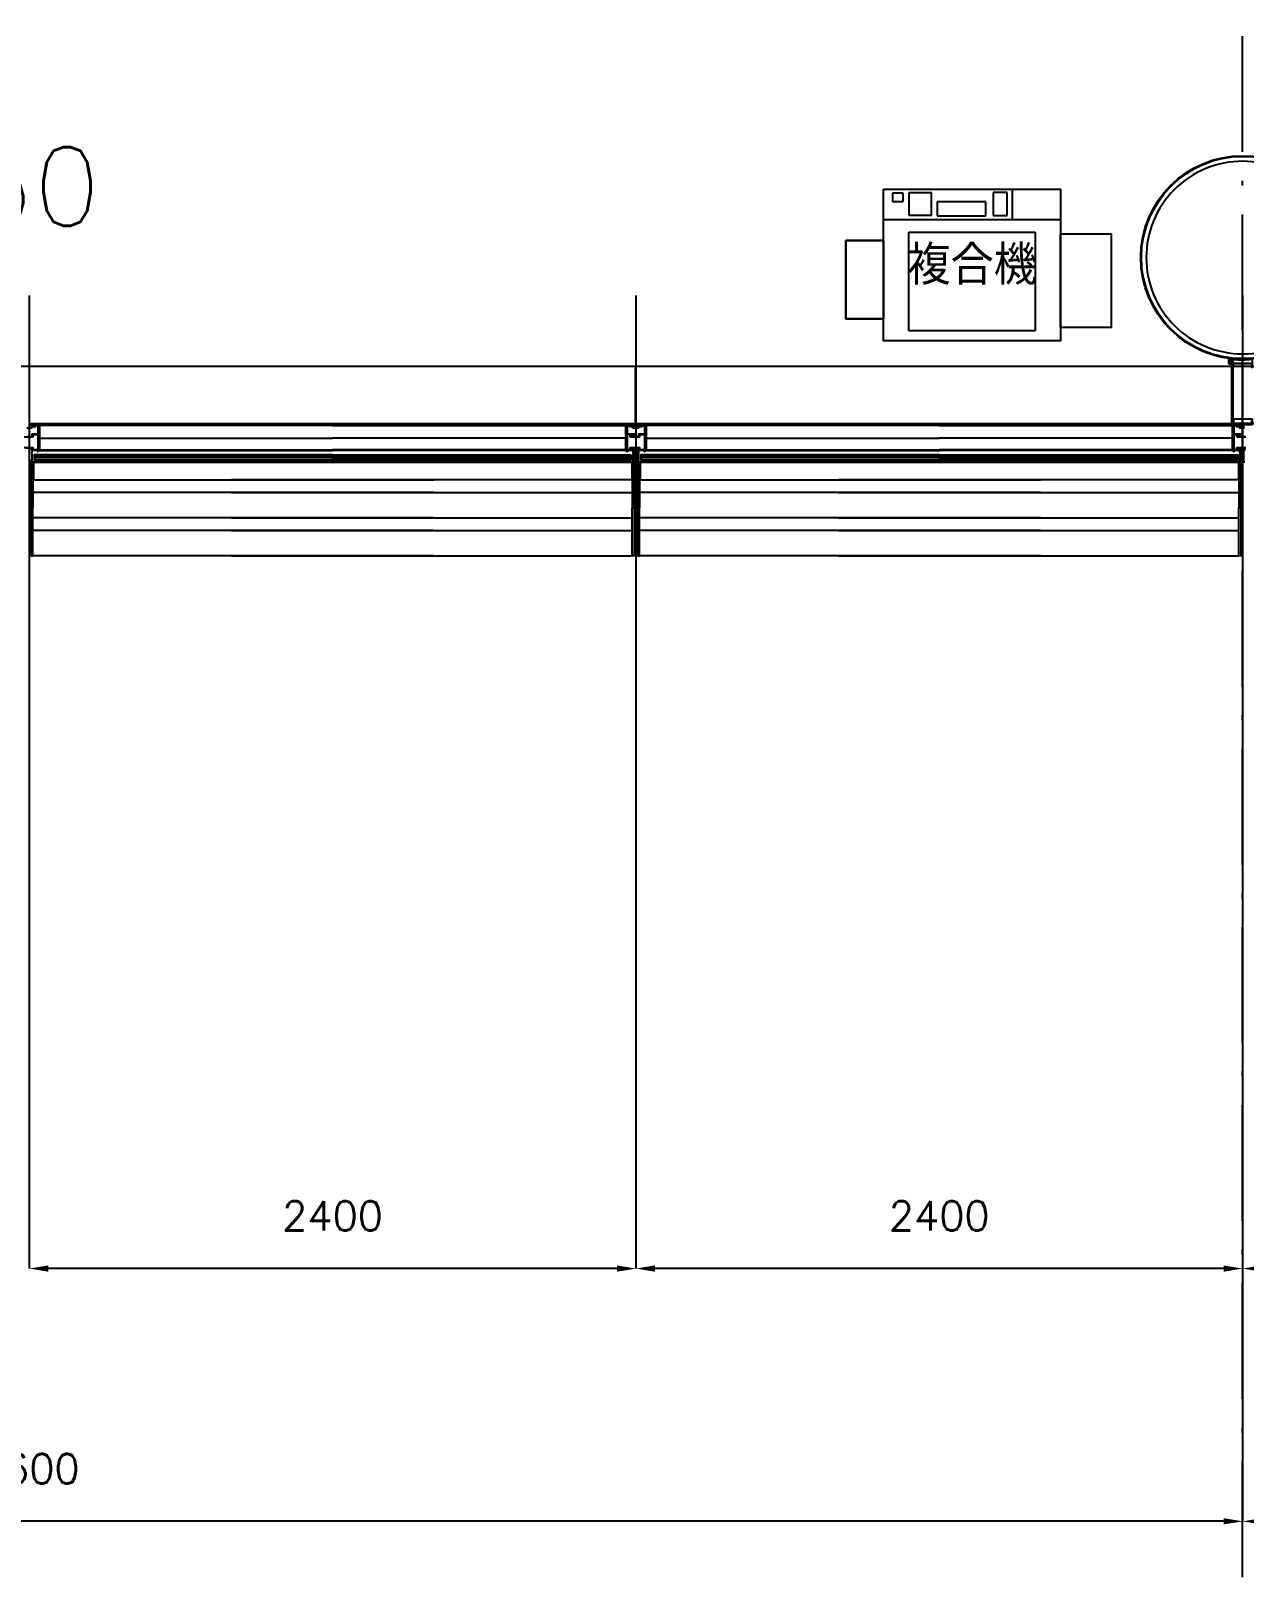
# Model space of a CAD drawing. Extents: x -120222 to -41942, y -19134 to 30932.
# Drawn here: x -83281 to -78481, y -12566 to -6468 of the extents above; entities that cross this region are included whole.
import ezdxf
from ezdxf.enums import TextEntityAlignment as Align

# ---------------------------------------------------------------- set-up
doc = ezdxf.new("R2010")
doc.units = 0
doc.header["$LTSCALE"] = 150
doc.header["$MEASUREMENT"] = 0
doc.header["$PDMODE"] = 1
doc.header["$PDSIZE"] = -2
doc.linetypes.add('ISO-10______', pattern=[4.699, 3.048, -0.762, 0.127, -0.762])
doc.layers.get('0').update_dxf_attribs({"linetype": 'CONTINUOUS'})
doc.layers.get('DEFPOINTS').update_dxf_attribs({"linetype": 'CONTINUOUS'})
for name, color, linetype in [('____-567', 7, 'CONTINUOUS'), ('_____', 7, 'CONTINUOUS'), ('_____-1', 7, 'CONTINUOUS'), ('____B', 7, 'CONTINUOUS')]:
    doc.layers.add(name, color=color, linetype=linetype)
doc.styles.get("Standard").update_dxf_attribs({"font": 'txt', "bigfont": 'BIGFONT.SHX'})
doc.dimstyles.new('KOYATSU-1', dxfattribs={"dimtxt": 116.375326, "dimasz": 75.111694, "dimexe": 0, "dimexo": 150, "dimgap": 150, "dimtad": 1, "dimdec": 1, "dimdsep": 46, "dimtxsty": 'Standard', "dimcen": 0, "dimadec": 0, "dimazin": 0, "dimtfac": 1, "dimtdec": 1, "dimtix": 1, "dimtmove": 2, "dimatfit": 3, "dimfxl": 1, "dimtolj": 1, "dimarcsym": 0})

# ---------------------------------------------------------------- blocks, each defined once
blk = doc.blocks.new('____-24')
at = {"color": 1, "linetype": 'Continuous'}
for p, q in [((-87327.6, -12574), (-87324.1, -12574)), ((-87321.1, -12574), (-87317.6, -12574)), ((-84927.6, -12574), (-84924.1, -12574)), ((-84921.1, -12574), (-84917.6, -12574)), ((-89681.9, -12629), (-88522.6, -12629)), ((-89681.9, -12675), (-88522.6, -12675)), ((-87363.3, -12629), (-88522.6, -12629)), ((-87363.3, -12675), (-88522.6, -12675)), ((-87281.9, -12629), (-86122.6, -12629)), ((-87281.9, -12675), (-86122.6, -12675)), ((-84963.3, -12629), (-86122.6, -12629)), ((-84963.3, -12675), (-86122.6, -12675)), ((-89713.1, -12724), (-88522.6, -12724)), ((-89710.1, -12722), (-88522.6, -12722)), ((-89708.1, -12744), (-89708.1, -12729)), ((-87335.1, -12722), (-88522.6, -12722)), ((-87332.1, -12724), (-88522.6, -12724)), ((-87337.1, -12744), (-87337.1, -12729)), ((-87313.1, -12724), (-86122.6, -12724)), ((-87310.1, -12722), (-86122.6, -12722)), ((-87308.1, -12744), (-87308.1, -12729)), ((-84935.1, -12722), (-86122.6, -12722)), ((-84932.1, -12724), (-86122.6, -12724)), ((-84937.1, -12744), (-84937.1, -12729)), ((-88122.6, -12844), (-89708.1, -12844)), ((-88122.6, -12844), (-89708.1, -12844)), ((-88922.6, -12844), (-87337.1, -12844)), ((-88922.6, -12844), (-87337.1, -12844)), ((-85722.6, -12844), (-87308.1, -12844)), ((-85722.6, -12844), (-87308.1, -12844)), ((-86522.6, -12844), (-84937.1, -12844)), ((-86522.6, -12844), (-84937.1, -12844)), ((-88122.6, -12944), (-89708.1, -12944)), ((-88122.6, -12944), (-89708.1, -12944)), ((-88922.6, -12944), (-87337.1, -12944)), ((-88922.6, -12944), (-87337.1, -12944)), ((-85722.6, -12944), (-87308.1, -12944)), ((-85722.6, -12944), (-87308.1, -12944)), ((-86522.6, -12944), (-84937.1, -12944)), ((-86522.6, -12944), (-84937.1, -12944)), ((-88122.6, -12994), (-89708.1, -12994)), ((-88122.6, -12994), (-89708.1, -12994)), ((-88922.6, -12994), (-87337.1, -12994)), ((-88922.6, -12994), (-87337.1, -12994)), ((-85722.6, -12994), (-87308.1, -12994)), ((-85722.6, -12994), (-87308.1, -12994)), ((-86522.6, -12994), (-84937.1, -12994)), ((-86522.6, -12994), (-84937.1, -12994)), ((-88122.6, -13094), (-89708.1, -13094)), ((-88122.6, -13094), (-89708.1, -13094)), ((-88922.6, -13094), (-87337.1, -13094)), ((-88922.6, -13094), (-87337.1, -13094)), ((-85722.6, -13094), (-87308.1, -13094)), ((-85722.6, -13094), (-87308.1, -13094)), ((-86522.6, -13094), (-84937.1, -13094)), ((-86522.6, -13094), (-84937.1, -13094))]:
    blk.add_line(p, q, dxfattribs=at)
at = {"color": 1, "linetype": 'Continuous', "flags": 128}
for points in [[(-89716.6, -12673), (-89711.6, -12673), (-89711.6, -12669.5), (-89711.6, -12669.5, 0.414214), (-89712.6, -12668.5), (-89735.9, -12668.5)], [(-89743.3, -12665.5), (-89709.1, -12665.5), (-89709.1, -12665.5, -0.414214), (-89708.1, -12666.5), (-89708.1, -12671), (-89708.1, -12671, 0.414214), (-89706.1, -12673), (-89689.6, -12673), (-89689.6, -12673, 0.414214), (-89687.6, -12671), (-89687.6, -12617), (-89687.6, -12617, 0.414214), (-89689.6, -12615), (-89706.6, -12615), (-89706.6, -12615, 0.414214), (-89708.6, -12617), (-89708.6, -12623), (-89708.6, -12623, -0.414214), (-89709.6, -12624), (-89743.3, -12624)], [(-89729.8, -12621.5), (-89712.6, -12621.5), (-89712.6, -12621.5, 0.414214), (-89711.6, -12620.5), (-89711.6, -12613), (-89711.6, -12613, -0.414214), (-89710.6, -12612), (-89689.6, -12612), (-89689.6, -12612, 0.414214), (-89687.6, -12610), (-89687.6, -12578), (-89697, -12578), (-89697, -12578, 0.48712), (-89698, -12579.2), (-89698, -12579.2, -0.185154), (-89698.4, -12583), (-89698.4, -12583, -0.276984), (-89699.3, -12583.5), (-89700.9, -12583.5), (-89700.9, -12583.5, -0.697861), (-89701.3, -12582.6), (-89701.3, -12582.6, 0.059473), (-89700.8, -12582.1), (-89700.8, -12582.1, -0.246102), (-89700.4, -12581.9), (-89700.4, -12581.9, 0.345929), (-89699.7, -12581.4, 0.345929), (-89700.1, -12580.6), (-89700.1, -12580.6, -0.246102), (-89700.3, -12580.2), (-89700.3, -12580.2, 0.078486), (-89700.5, -12579.4), (-89700.5, -12579.4, -0.246102), (-89700.5, -12578.9), (-89700.5, -12578.9, 0.345929), (-89700.6, -12578, 0.345929), (-89701.5, -12577.9), (-89701.5, -12577.9, -0.246102), (-89701.9, -12578), (-89701.9, -12578, 0.212332), (-89704.2, -12578), (-89704.2, -12578, -0.246102), (-89704.6, -12577.9), (-89704.6, -12577.9, 0.345929), (-89705.5, -12578, 0.345929), (-89705.6, -12578.9), (-89705.6, -12578.9, -0.246102), (-89705.6, -12579.4), (-89705.6, -12579.4, 0.078486), (-89705.8, -12580.2), (-89705.8, -12580.2, -0.246102), (-89706.1, -12580.6), (-89706.1, -12580.6, 0.345929), (-89706.4, -12581.4, 0.345929), (-89705.7, -12581.9), (-89705.7, -12581.9, -0.246102), (-89705.3, -12582.1), (-89705.3, -12582.1, 0.059473), (-89704.8, -12582.6), (-89704.8, -12582.6, -0.697861), (-89705.2, -12583.5), (-89706.8, -12583.5), (-89706.8, -12583.5, -0.276984), (-89707.7, -12583), (-89707.7, -12583, -0.185154), (-89708.2, -12579.2), (-89708.2, -12579.2, 0.48712), (-89709.1, -12578), (-89713.1, -12578), (-89713.1, -12578, 0.414214), (-89714.1, -12579), (-89714.1, -12587.3), (-89714.1, -12589), (-89714.1, -12589, -0.414214), (-89714.6, -12589.5), (-89732.3, -12589.5)], [(-89717.1, -12574), (-89683.1, -12574), (-89683.1, -12574, -0.414214), (-89682.6, -12574.5), (-89682.6, -12677.7), (-89682.6, -12677.7, -0.414214), (-89682.9, -12678), (-89687.3, -12678), (-89687.3, -12679.5), (-89686.4, -12679.5), (-89686.4, -12679.5, -0.414214), (-89686.1, -12679.8), (-89686.1, -12680.4), (-89686.1, -12680.4, -0.182676), (-89686.1, -12680.6), (-89686.9, -12681.5), (-89686.9, -12681.5, -0.451416), (-89689.2, -12681.5), (-89690, -12680.6), (-89690, -12680.6, -0.182676), (-89690.1, -12680.4), (-89690.1, -12679.8), (-89690.1, -12679.8, -0.414214), (-89689.8, -12679.5), (-89688.8, -12679.5), (-89688.8, -12678), (-89709.1, -12678), (-89709.1, -12678, 0.414214), (-89712.1, -12681), (-89712.1, -12685.2), (-89712.1, -12685.2, -0.414214), (-89712.6, -12685.7), (-89712.9, -12685.7), (-89712.9, -12685.7, 0.414214), (-89713.4, -12686.2), (-89713.4, -12688.2), (-89713.4, -12688.2, 0.414214), (-89712.9, -12688.7), (-89712.1, -12688.7), (-89712.1, -12716.5), (-89712.1, -12716.5, -0.414214), (-89712.6, -12717), (-89713.1, -12717), (-89713.1, -12716), (-89714.8, -12716), (-89714.8, -12716, 0.414214), (-89715.8, -12717), (-89715.8, -12717), (-89715.8, -12721.5), (-89715.8, -12721.5, 0.414214), (-89715.3, -12722), (-89713.6, -12722), (-89713.6, -12721), (-89713.1, -12721), (-89713.1, -12721, -0.414214), (-89712.6, -12721.5), (-89712.6, -12723.5), (-89712.6, -12723.5, -0.414214), (-89713.1, -12724), (-89717.1, -12724)], [(-84913.1, -12724), (-84917.1, -12724), (-84917.1, -12724, -0.414214), (-84917.6, -12723.5), (-84917.6, -12674), (-84917.6, -12674, -0.414214), (-84916.6, -12673), (-84911.6, -12673)], [(-84912.6, -12668.5), (-84935.9, -12668.5), (-84935.9, -12668.5, 0.414214), (-84936.4, -12669), (-84936.4, -12670.5), (-84936.4, -12670.5, -0.414214), (-84937.4, -12671.5), (-84938.6, -12671.5), (-84938.6, -12671.5, -0.414214), (-84939.4, -12670.7), (-84939.4, -12670.3), (-84939.4, -12670.3, -0.414214), (-84939.1, -12670), (-84938.4, -12670), (-84938.4, -12670, 0.414214), (-84937.9, -12669.5), (-84937.9, -12669), (-84937.9, -12669, 0.414214), (-84938.4, -12668.5), (-84942.8, -12668.5), (-84942.8, -12668.5, 0.414214), (-84943.3, -12669), (-84943.3, -12669.5), (-84943.3, -12669.5, 0.414214), (-84942.8, -12670), (-84942.1, -12670), (-84942.1, -12670, -0.414214), (-84941.8, -12670.3), (-84941.8, -12670.7), (-84941.8, -12670.7, -0.414214), (-84942.6, -12671.5), (-84943.8, -12671.5), (-84943.8, -12672), (-84943.8, -12672, -0.414214), (-84944.3, -12672.5), (-84944.8, -12672.5), (-84944.8, -12672.5, -0.414214), (-84945.3, -12672), (-84945.3, -12667.5), (-84945.3, -12667.5, -0.414214), (-84943.3, -12665.5), (-84909.1, -12665.5)], [(-84909.6, -12624), (-84943.3, -12624), (-84943.3, -12624, -0.414214), (-84945.3, -12622), (-84945.3, -12616.5), (-84945.3, -12616.5, -0.414214), (-84944.8, -12616), (-84944.3, -12616), (-84944.3, -12616, -0.414214), (-84943.8, -12616.5), (-84943.8, -12618), (-84941.1, -12618), (-84941.1, -12618, -0.414214), (-84940.8, -12618.3), (-84940.8, -12619.2), (-84940.8, -12619.2, -0.414214), (-84941.1, -12619.5), (-84943.3, -12619.5), (-84943.3, -12621), (-84943.3, -12621, 0.414214), (-84942.8, -12621.5), (-84932.8, -12621.5), (-84932.8, -12621.5, 0.414214), (-84932.3, -12621), (-84932.3, -12619.5), (-84934.5, -12619.5), (-84934.5, -12619.5, -0.414214), (-84934.8, -12619.2), (-84934.8, -12618.3), (-84934.8, -12618.3, -0.414214), (-84934.5, -12618), (-84931.8, -12618), (-84931.8, -12616.5), (-84931.8, -12616.5, -0.414214), (-84931.3, -12616), (-84930.8, -12616), (-84930.8, -12616, -0.414214), (-84930.3, -12616.5), (-84930.3, -12621), (-84930.3, -12621, 0.414214), (-84929.8, -12621.5), (-84912.6, -12621.5)], [(-84914.6, -12589.5), (-84932.3, -12589.5), (-84932.3, -12589.5, -0.414214), (-84934.1, -12587.7, -0.414214), (-84932.3, -12586), (-84917.6, -12586), (-84917.6, -12574.5), (-84917.6, -12574.5, -0.414214), (-84917.1, -12574), (-84883.1, -12574)], [(-89706.1, -12742.6), (-89708.1, -12744), (-89708.1, -12903.5), (-89708.1, -12903.5, -0.414214), (-89708.6, -12904), (-89711.1, -12904), (-89711.1, -12904, -0.357511), (-89711.6, -12903.6), (-89712.4, -12899.6), (-89712.4, -12899.6, -0.473285), (-89711.9, -12899), (-89710.6, -12899), (-89710.6, -12896.5), (-89712.6, -12887), (-89714.6, -12887), (-89714.6, -12887, -0.414214), (-89715.1, -12886.5), (-89715.1, -12729), (-89706.1, -12729)], [(-87339.1, -12742.6), (-87337.1, -12744), (-87337.1, -12903.5), (-87337.1, -12903.5, 0.414214), (-87336.6, -12904), (-87334, -12904), (-87334, -12904, 0.357511), (-87333.5, -12903.6), (-87332.7, -12899.6), (-87332.7, -12899.6, 0.473285), (-87333.2, -12899), (-87334.6, -12899), (-87334.6, -12896.5), (-87332.6, -12887), (-87330.6, -12887), (-87330.6, -12887, 0.414214), (-87330.1, -12886.5), (-87330.1, -12729), (-87339.1, -12729)], [(-87306.1, -12742.6), (-87308.1, -12744), (-87308.1, -12903.5), (-87308.1, -12903.5, -0.414214), (-87308.6, -12904), (-87311.1, -12904), (-87311.1, -12904, -0.357511), (-87311.6, -12903.6), (-87312.4, -12899.6), (-87312.4, -12899.6, -0.473285), (-87311.9, -12899), (-87310.6, -12899), (-87310.6, -12896.5), (-87312.6, -12887), (-87314.6, -12887), (-87314.6, -12887, -0.414214), (-87315.1, -12886.5), (-87315.1, -12729), (-87306.1, -12729)], [(-84939.1, -12742.6), (-84937.1, -12744), (-84937.1, -12903.5), (-84937.1, -12903.5, 0.414214), (-84936.6, -12904), (-84934, -12904), (-84934, -12904, 0.357511), (-84933.5, -12903.6), (-84932.7, -12899.6), (-84932.7, -12899.6, 0.473285), (-84933.2, -12899), (-84934.6, -12899), (-84934.6, -12896.5), (-84932.6, -12887), (-84930.6, -12887), (-84930.6, -12887, 0.414214), (-84930.1, -12886.5), (-84930.1, -12729), (-84939.1, -12729)]]:
    blk.add_lwpolyline(points, format="xyb", dxfattribs=at)
for points in [[(-88522.6, -12579), (-89681.9, -12579), (-89681.9, -12678), (-88522.6, -12678)], [(-88522.6, -12579), (-87363.3, -12579), (-87363.3, -12678), (-88522.6, -12678)], [(-86122.6, -12579), (-87281.9, -12579), (-87281.9, -12678), (-86122.6, -12678)], [(-86122.6, -12579), (-84963.3, -12579), (-84963.3, -12678), (-86122.6, -12678)], [(-88122.6, -12724), (-89706.1, -12724), (-89706.1, -12794), (-88122.6, -12794)], [(-88122.6, -12724), (-89706.1, -12724), (-89706.1, -12794), (-88122.6, -12794)], [(-88522.6, -12694), (-89702.6, -12694), (-89702.6, -12700), (-88522.6, -12700)], [(-88522.6, -12706), (-89702.6, -12706), (-89702.6, -12714), (-88522.6, -12714)], [(-88922.6, -12724), (-87339.1, -12724), (-87339.1, -12794), (-88922.6, -12794)], [(-88922.6, -12724), (-87339.1, -12724), (-87339.1, -12794), (-88922.6, -12794)], [(-88522.6, -12694), (-87342.6, -12694), (-87342.6, -12700), (-88522.6, -12700)], [(-88522.6, -12706), (-87342.6, -12706), (-87342.6, -12714), (-88522.6, -12714)], [(-85722.6, -12724), (-87306.1, -12724), (-87306.1, -12794), (-85722.6, -12794)], [(-85722.6, -12724), (-87306.1, -12724), (-87306.1, -12794), (-85722.6, -12794)], [(-86122.6, -12694), (-87302.6, -12694), (-87302.6, -12700), (-86122.6, -12700)], [(-86122.6, -12706), (-87302.6, -12706), (-87302.6, -12714), (-86122.6, -12714)], [(-86522.6, -12724), (-84939.1, -12724), (-84939.1, -12794), (-86522.6, -12794)], [(-86522.6, -12724), (-84939.1, -12724), (-84939.1, -12794), (-86522.6, -12794)], [(-86122.6, -12694), (-84942.6, -12694), (-84942.6, -12700), (-86122.6, -12700)], [(-86122.6, -12706), (-84942.6, -12706), (-84942.6, -12714), (-86122.6, -12714)]]:
    blk.add_lwpolyline(points, dxfattribs=at)
for points in [[(-87326.6, -12613.5), (-87326.6, -12613.5, -0.414214), (-87327.6, -12614.5), (-87355.6, -12614.5), (-87355.6, -12614.5, 0.414214), (-87357.6, -12616.5), (-87357.6, -12671), (-87357.6, -12671, 0.414214), (-87355.6, -12673), (-87328.6, -12673), (-87328.6, -12673, -0.414214), (-87327.6, -12674), (-87327.6, -12723.5), (-87327.6, -12723.5, -0.414214), (-87328.1, -12724), (-87332.1, -12724), (-87332.1, -12724, -0.414214), (-87332.6, -12723.5), (-87332.6, -12721.5), (-87332.6, -12721.5, -0.414214), (-87332.1, -12721), (-87331.6, -12721), (-87331.6, -12722), (-87329.9, -12722), (-87329.9, -12722, 0.414214), (-87329.4, -12721.5), (-87329.4, -12717), (-87329.4, -12717, 0.414214), (-87330.4, -12716), (-87332.1, -12716), (-87332.1, -12717), (-87332.6, -12717), (-87332.6, -12717, -0.414214), (-87333.1, -12716.5), (-87333.1, -12688.7), (-87332.3, -12688.7), (-87332.3, -12688.7, 0.414214), (-87331.8, -12688.2), (-87331.8, -12686.2), (-87331.8, -12686.2, 0.414214), (-87332.3, -12685.7), (-87332.6, -12685.7), (-87332.6, -12685.7, -0.414214), (-87333.1, -12685.2), (-87333.1, -12681), (-87333.1, -12681, 0.414214), (-87336.1, -12678), (-87356.3, -12678), (-87356.3, -12679.5), (-87355.4, -12679.5), (-87355.4, -12679.5, -0.414214), (-87355.1, -12679.8), (-87355.1, -12680.4), (-87355.1, -12680.4, -0.182676), (-87355.1, -12680.6), (-87355.9, -12681.5), (-87355.9, -12681.5, -0.451416), (-87358.2, -12681.5), (-87359, -12680.6), (-87359, -12680.6, -0.182676), (-87359.1, -12680.4), (-87359.1, -12679.8), (-87359.1, -12679.8, -0.414214), (-87358.8, -12679.5), (-87357.8, -12679.5), (-87357.8, -12678), (-87362.3, -12678), (-87362.3, -12678, -0.414214), (-87362.6, -12677.7), (-87362.6, -12574.5), (-87362.6, -12574.5, -0.414214), (-87362.1, -12574), (-87328.1, -12574), (-87328.1, -12574, -0.414214), (-87327.6, -12574.5), (-87327.6, -12584), (-87327.6, -12584, -0.414214), (-87328.1, -12584.5), (-87330.6, -12584.5), (-87330.6, -12584.5, -0.414214), (-87331.1, -12584), (-87331.1, -12578.5), (-87331.1, -12578.5, 0.414214), (-87331.6, -12578), (-87336, -12578), (-87336, -12578, 0.48712), (-87337, -12579.2), (-87337, -12579.2, -0.185154), (-87337.4, -12583), (-87337.4, -12583, -0.276984), (-87338.3, -12583.5), (-87339.9, -12583.5), (-87339.9, -12583.5, -0.697861), (-87340.3, -12582.6), (-87340.3, -12582.6, 0.059473), (-87339.8, -12582.1), (-87339.8, -12582.1, -0.246102), (-87339.4, -12581.9), (-87339.4, -12581.9, 0.345929), (-87338.7, -12581.4, 0.345929), (-87339.1, -12580.6), (-87339.1, -12580.6, -0.246102), (-87339.3, -12580.2), (-87339.3, -12580.2, 0.078486), (-87339.5, -12579.4), (-87339.5, -12579.4, -0.246102), (-87339.5, -12578.9), (-87339.5, -12578.9, 0.345929), (-87339.6, -12578, 0.345929), (-87340.5, -12577.9), (-87340.5, -12577.9, -0.246102), (-87340.9, -12578), (-87340.9, -12578, 0.212332), (-87343.2, -12578), (-87343.2, -12578, -0.246102), (-87343.6, -12577.9), (-87343.6, -12577.9, 0.345929), (-87344.5, -12578, 0.345929), (-87344.6, -12578.9), (-87344.6, -12578.9, -0.246102), (-87344.6, -12579.4), (-87344.6, -12579.4, 0.078486), (-87344.8, -12580.2), (-87344.8, -12580.2, -0.246102), (-87345.1, -12580.6), (-87345.1, -12580.6, 0.345929), (-87345.4, -12581.4, 0.345929), (-87344.7, -12581.9), (-87344.7, -12581.9, -0.246102), (-87344.3, -12582.1), (-87344.3, -12582.1, 0.059473), (-87343.8, -12582.6), (-87343.8, -12582.6, -0.697861), (-87344.2, -12583.5), (-87345.8, -12583.5), (-87345.8, -12583.5, -0.276984), (-87346.7, -12583), (-87346.7, -12583, -0.185154), (-87347.2, -12579.2), (-87347.2, -12579.2, 0.48712), (-87348.1, -12578), (-87357.6, -12578), (-87357.6, -12610), (-87357.6, -12610, 0.414214), (-87355.6, -12612), (-87327.6, -12612), (-87327.6, -12612, -0.414214), (-87326.6, -12613)], [(-87315.8, -12717), (-87315.8, -12721.5), (-87315.8, -12721.5, 0.414214), (-87315.3, -12722), (-87313.6, -12722), (-87313.6, -12721), (-87313.1, -12721), (-87313.1, -12721, -0.414214), (-87312.6, -12721.5), (-87312.6, -12723.5), (-87312.6, -12723.5, -0.414214), (-87313.1, -12724), (-87317.1, -12724), (-87317.1, -12724, -0.414214), (-87317.6, -12723.5), (-87317.6, -12674), (-87317.6, -12674, -0.414214), (-87316.6, -12673), (-87311.6, -12673), (-87311.6, -12669.5), (-87311.6, -12669.5, 0.414214), (-87312.6, -12668.5), (-87335.9, -12668.5), (-87335.9, -12668.5, 0.414214), (-87336.4, -12669), (-87336.4, -12670.5), (-87336.4, -12670.5, -0.414214), (-87337.4, -12671.5), (-87338.6, -12671.5), (-87338.6, -12671.5, -0.414214), (-87339.4, -12670.7), (-87339.4, -12670.3), (-87339.4, -12670.3, -0.414214), (-87339.1, -12670), (-87338.4, -12670), (-87338.4, -12670, 0.414214), (-87337.9, -12669.5), (-87337.9, -12669), (-87337.9, -12669, 0.414214), (-87338.4, -12668.5), (-87342.8, -12668.5), (-87342.8, -12668.5, 0.414214), (-87343.3, -12669), (-87343.3, -12669.5), (-87343.3, -12669.5, 0.414214), (-87342.8, -12670), (-87342.1, -12670), (-87342.1, -12670, -0.414214), (-87341.8, -12670.3), (-87341.8, -12670.7), (-87341.8, -12670.7, -0.414214), (-87342.6, -12671.5), (-87343.8, -12671.5), (-87343.8, -12672), (-87343.8, -12672, -0.414214), (-87344.3, -12672.5), (-87344.8, -12672.5), (-87344.8, -12672.5, -0.414214), (-87345.3, -12672), (-87345.3, -12667.5), (-87345.3, -12667.5, -0.414214), (-87343.3, -12665.5), (-87309.1, -12665.5), (-87309.1, -12665.5, -0.414214), (-87308.1, -12666.5), (-87308.1, -12671), (-87308.1, -12671, 0.414214), (-87306.1, -12673), (-87289.6, -12673), (-87289.6, -12673, 0.414214), (-87287.6, -12671), (-87287.6, -12617), (-87287.6, -12617, 0.414214), (-87289.6, -12615), (-87306.6, -12615), (-87306.6, -12615, 0.414214), (-87308.6, -12617), (-87308.6, -12623), (-87308.6, -12623, -0.414214), (-87309.6, -12624), (-87343.3, -12624), (-87343.3, -12624, -0.414214), (-87345.3, -12622), (-87345.3, -12616.5), (-87345.3, -12616.5, -0.414214), (-87344.8, -12616), (-87344.3, -12616), (-87344.3, -12616, -0.414214), (-87343.8, -12616.5), (-87343.8, -12618), (-87341.1, -12618), (-87341.1, -12618, -0.414214), (-87340.8, -12618.3), (-87340.8, -12619.2), (-87340.8, -12619.2, -0.414214), (-87341.1, -12619.5), (-87343.3, -12619.5), (-87343.3, -12621), (-87343.3, -12621, 0.414214), (-87342.8, -12621.5), (-87332.8, -12621.5), (-87332.8, -12621.5, 0.414214), (-87332.3, -12621), (-87332.3, -12619.5), (-87334.5, -12619.5), (-87334.5, -12619.5, -0.414214), (-87334.8, -12619.2), (-87334.8, -12618.3), (-87334.8, -12618.3, -0.414214), (-87334.5, -12618), (-87331.8, -12618), (-87331.8, -12616.5), (-87331.8, -12616.5, -0.414214), (-87331.3, -12616), (-87330.8, -12616), (-87330.8, -12616, -0.414214), (-87330.3, -12616.5), (-87330.3, -12621), (-87330.3, -12621, 0.414214), (-87329.8, -12621.5), (-87312.6, -12621.5), (-87312.6, -12621.5, 0.414214), (-87311.6, -12620.5), (-87311.6, -12613), (-87311.6, -12613, -0.414214), (-87310.6, -12612), (-87289.6, -12612), (-87289.6, -12612, 0.414214), (-87287.6, -12610), (-87287.6, -12578), (-87297, -12578), (-87297, -12578, 0.48712), (-87298, -12579.2), (-87298, -12579.2, -0.185154), (-87298.4, -12583), (-87298.4, -12583, -0.276984), (-87299.3, -12583.5), (-87300.9, -12583.5), (-87300.9, -12583.5, -0.697861), (-87301.3, -12582.6), (-87301.3, -12582.6, 0.059473), (-87300.8, -12582.1), (-87300.8, -12582.1, -0.246102), (-87300.4, -12581.9), (-87300.4, -12581.9, 0.345929), (-87299.7, -12581.4, 0.345929), (-87300.1, -12580.6), (-87300.1, -12580.6, -0.246102), (-87300.3, -12580.2), (-87300.3, -12580.2, 0.078486), (-87300.5, -12579.4), (-87300.5, -12579.4, -0.246102), (-87300.5, -12578.9), (-87300.5, -12578.9, 0.345929), (-87300.6, -12578, 0.345929), (-87301.5, -12577.9), (-87301.5, -12577.9, -0.246102), (-87301.9, -12578), (-87301.9, -12578, 0.212332), (-87304.2, -12578), (-87304.2, -12578, -0.246102), (-87304.6, -12577.9), (-87304.6, -12577.9, 0.345929), (-87305.5, -12578, 0.345929), (-87305.6, -12578.9), (-87305.6, -12578.9, -0.246102), (-87305.6, -12579.4), (-87305.6, -12579.4, 0.078486), (-87305.8, -12580.2), (-87305.8, -12580.2, -0.246102), (-87306.1, -12580.6), (-87306.1, -12580.6, 0.345929), (-87306.4, -12581.4, 0.345929), (-87305.7, -12581.9), (-87305.7, -12581.9, -0.246102), (-87305.3, -12582.1), (-87305.3, -12582.1, 0.059473), (-87304.8, -12582.6), (-87304.8, -12582.6, -0.697861), (-87305.2, -12583.5), (-87306.8, -12583.5), (-87306.8, -12583.5, -0.276984), (-87307.7, -12583), (-87307.7, -12583, -0.185154), (-87308.2, -12579.2), (-87308.2, -12579.2, 0.48712), (-87309.1, -12578), (-87313.1, -12578), (-87313.1, -12578, 0.414214), (-87314.1, -12579), (-87314.1, -12587.3), (-87314.1, -12589), (-87314.1, -12589, -0.414214), (-87314.6, -12589.5), (-87332.3, -12589.5), (-87332.3, -12589.5, -0.414214), (-87334.1, -12587.7, -0.414214), (-87332.3, -12586), (-87317.6, -12586), (-87317.6, -12574.5), (-87317.6, -12574.5, -0.414214), (-87317.1, -12574), (-87283.1, -12574), (-87283.1, -12574, -0.414214), (-87282.6, -12574.5), (-87282.6, -12677.7), (-87282.6, -12677.7, -0.414214), (-87282.9, -12678), (-87287.3, -12678), (-87287.3, -12679.5), (-87286.4, -12679.5), (-87286.4, -12679.5, -0.414214), (-87286.1, -12679.8), (-87286.1, -12680.4), (-87286.1, -12680.4, -0.182676), (-87286.1, -12680.6), (-87286.9, -12681.5), (-87286.9, -12681.5, -0.451416), (-87289.2, -12681.5), (-87290, -12680.6), (-87290, -12680.6, -0.182676), (-87290.1, -12680.4), (-87290.1, -12679.8), (-87290.1, -12679.8, -0.414214), (-87289.8, -12679.5), (-87288.8, -12679.5), (-87288.8, -12678), (-87309.1, -12678), (-87309.1, -12678, 0.414214), (-87312.1, -12681), (-87312.1, -12685.2), (-87312.1, -12685.2, -0.414214), (-87312.6, -12685.7), (-87312.9, -12685.7), (-87312.9, -12685.7, 0.414214), (-87313.4, -12686.2), (-87313.4, -12688.2), (-87313.4, -12688.2, 0.414214), (-87312.9, -12688.7), (-87312.1, -12688.7), (-87312.1, -12716.5), (-87312.1, -12716.5, -0.414214), (-87312.6, -12717), (-87313.1, -12717), (-87313.1, -12716), (-87314.8, -12716), (-87314.8, -12716, 0.414214), (-87315.8, -12717)], [(-84926.6, -12613.5), (-84926.6, -12613.5, -0.414214), (-84927.6, -12614.5), (-84955.6, -12614.5), (-84955.6, -12614.5, 0.414214), (-84957.6, -12616.5), (-84957.6, -12671), (-84957.6, -12671, 0.414214), (-84955.6, -12673), (-84928.6, -12673), (-84928.6, -12673, -0.414214), (-84927.6, -12674), (-84927.6, -12723.5), (-84927.6, -12723.5, -0.414214), (-84928.1, -12724), (-84932.1, -12724), (-84932.1, -12724, -0.414214), (-84932.6, -12723.5), (-84932.6, -12721.5), (-84932.6, -12721.5, -0.414214), (-84932.1, -12721), (-84931.6, -12721), (-84931.6, -12722), (-84929.9, -12722), (-84929.9, -12722, 0.414214), (-84929.4, -12721.5), (-84929.4, -12717), (-84929.4, -12717, 0.414214), (-84930.4, -12716), (-84932.1, -12716), (-84932.1, -12717), (-84932.6, -12717), (-84932.6, -12717, -0.414214), (-84933.1, -12716.5), (-84933.1, -12688.7), (-84932.3, -12688.7), (-84932.3, -12688.7, 0.414214), (-84931.8, -12688.2), (-84931.8, -12686.2), (-84931.8, -12686.2, 0.414214), (-84932.3, -12685.7), (-84932.6, -12685.7), (-84932.6, -12685.7, -0.414214), (-84933.1, -12685.2), (-84933.1, -12681), (-84933.1, -12681, 0.414214), (-84936.1, -12678), (-84956.3, -12678), (-84956.3, -12679.5), (-84955.4, -12679.5), (-84955.4, -12679.5, -0.414214), (-84955.1, -12679.8), (-84955.1, -12680.4), (-84955.1, -12680.4, -0.182676), (-84955.1, -12680.6), (-84955.9, -12681.5), (-84955.9, -12681.5, -0.451416), (-84958.2, -12681.5), (-84959, -12680.6), (-84959, -12680.6, -0.182676), (-84959.1, -12680.4), (-84959.1, -12679.8), (-84959.1, -12679.8, -0.414214), (-84958.8, -12679.5), (-84957.8, -12679.5), (-84957.8, -12678), (-84962.3, -12678), (-84962.3, -12678, -0.414214), (-84962.6, -12677.7), (-84962.6, -12574.5), (-84962.6, -12574.5, -0.414214), (-84962.1, -12574), (-84928.1, -12574), (-84928.1, -12574, -0.414214), (-84927.6, -12574.5), (-84927.6, -12584), (-84927.6, -12584, -0.414214), (-84928.1, -12584.5), (-84930.6, -12584.5), (-84930.6, -12584.5, -0.414214), (-84931.1, -12584), (-84931.1, -12578.5), (-84931.1, -12578.5, 0.414214), (-84931.6, -12578), (-84936, -12578), (-84936, -12578, 0.48712), (-84937, -12579.2), (-84937, -12579.2, -0.185154), (-84937.4, -12583), (-84937.4, -12583, -0.276984), (-84938.3, -12583.5), (-84939.9, -12583.5), (-84939.9, -12583.5, -0.697861), (-84940.3, -12582.6), (-84940.3, -12582.6, 0.059473), (-84939.8, -12582.1), (-84939.8, -12582.1, -0.246102), (-84939.4, -12581.9), (-84939.4, -12581.9, 0.345929), (-84938.7, -12581.4, 0.345929), (-84939.1, -12580.6), (-84939.1, -12580.6, -0.246102), (-84939.3, -12580.2), (-84939.3, -12580.2, 0.078486), (-84939.5, -12579.4), (-84939.5, -12579.4, -0.246102), (-84939.5, -12578.9), (-84939.5, -12578.9, 0.345929), (-84939.6, -12578, 0.345929), (-84940.5, -12577.9), (-84940.5, -12577.9, -0.246102), (-84940.9, -12578), (-84940.9, -12578, 0.212332), (-84943.2, -12578), (-84943.2, -12578, -0.246102), (-84943.6, -12577.9), (-84943.6, -12577.9, 0.345929), (-84944.5, -12578, 0.345929), (-84944.6, -12578.9), (-84944.6, -12578.9, -0.246102), (-84944.6, -12579.4), (-84944.6, -12579.4, 0.078486), (-84944.8, -12580.2), (-84944.8, -12580.2, -0.246102), (-84945.1, -12580.6), (-84945.1, -12580.6, 0.345929), (-84945.4, -12581.4, 0.345929), (-84944.7, -12581.9), (-84944.7, -12581.9, -0.246102), (-84944.3, -12582.1), (-84944.3, -12582.1, 0.059473), (-84943.8, -12582.6), (-84943.8, -12582.6, -0.697861), (-84944.2, -12583.5), (-84945.8, -12583.5), (-84945.8, -12583.5, -0.276984), (-84946.7, -12583), (-84946.7, -12583, -0.185154), (-84947.2, -12579.2), (-84947.2, -12579.2, 0.48712), (-84948.1, -12578), (-84957.6, -12578), (-84957.6, -12610), (-84957.6, -12610, 0.414214), (-84955.6, -12612), (-84927.6, -12612), (-84927.6, -12612, -0.414214), (-84926.6, -12613)], [(-89708.1, -13094), (-89708.1, -12904.7), (-89708.1, -12904.7, 0.414214), (-89708.6, -12904.2), (-89711.6, -12904.2), (-89711.6, -12904), (-89712.6, -12899), (-89711.1, -12899), (-89711.1, -12899, 0.414214), (-89710.6, -12898.5), (-89710.6, -12896.5), (-89710.6, -12896.5, 0.051921), (-89710.6, -12896.4), (-89712.4, -12887.6), (-89712.4, -12887.6, 0.354665), (-89712.9, -12887.2), (-89714.6, -12887.2), (-89714.6, -12887.2, 0.414214), (-89715.1, -12887.7), (-89715.1, -13094)], [(-87337.1, -13094), (-87337.1, -12904.7), (-87337.1, -12904.7, -0.414214), (-87336.5, -12904.2), (-87333.6, -12904.2), (-87333.6, -12904), (-87332.6, -12899), (-87334.1, -12899), (-87334.1, -12899, -0.414214), (-87334.6, -12898.5), (-87334.6, -12896.5), (-87334.6, -12896.5, -0.051921), (-87334.5, -12896.4), (-87332.7, -12887.6), (-87332.7, -12887.6, -0.354665), (-87332.2, -12887.2), (-87330.6, -12887.2), (-87330.6, -12887.2, -0.414214), (-87330.1, -12887.7), (-87330.1, -13094)], [(-87308.1, -13094), (-87308.1, -12904.7), (-87308.1, -12904.7, 0.414214), (-87308.6, -12904.2), (-87311.6, -12904.2), (-87311.6, -12904), (-87312.6, -12899), (-87311.1, -12899), (-87311.1, -12899, 0.414214), (-87310.6, -12898.5), (-87310.6, -12896.5), (-87310.6, -12896.5, 0.051921), (-87310.6, -12896.4), (-87312.4, -12887.6), (-87312.4, -12887.6, 0.354665), (-87312.9, -12887.2), (-87314.6, -12887.2), (-87314.6, -12887.2, 0.414214), (-87315.1, -12887.7), (-87315.1, -13094)], [(-84937.1, -13094), (-84937.1, -12904.7), (-84937.1, -12904.7, -0.414214), (-84936.5, -12904.2), (-84933.6, -12904.2), (-84933.6, -12904), (-84932.6, -12899), (-84934.1, -12899), (-84934.1, -12899, -0.414214), (-84934.6, -12898.5), (-84934.6, -12896.5), (-84934.6, -12896.5, -0.051921), (-84934.5, -12896.4), (-84932.7, -12887.6), (-84932.7, -12887.6, -0.354665), (-84932.2, -12887.2), (-84930.6, -12887.2), (-84930.6, -12887.2, -0.414214), (-84930.1, -12887.7), (-84930.1, -13094)]]:
    blk.add_lwpolyline(points, format="xyb", close=True, dxfattribs=at)
for points in [[(-89697.6, -12703.5), (-89697.6, -12702.5), (-89696.1, -12700), (-89702.6, -12700), (-89702.6, -12706), (-89696.1, -12706)], [(-89697.6, -12703.5), (-89697.6, -12702.5), (-89696.1, -12700), (-89690.6, -12700), (-89690.6, -12706), (-89696.1, -12706)], [(-87347.6, -12703.5), (-87347.6, -12702.5), (-87349.1, -12700), (-87354.6, -12700), (-87354.6, -12706), (-87349.1, -12706)], [(-87347.6, -12703.5), (-87347.6, -12702.5), (-87349.1, -12700), (-87342.6, -12700), (-87342.6, -12706), (-87349.1, -12706)], [(-87297.6, -12703.5), (-87297.6, -12702.5), (-87296.1, -12700), (-87302.6, -12700), (-87302.6, -12706), (-87296.1, -12706)], [(-87297.6, -12703.5), (-87297.6, -12702.5), (-87296.1, -12700), (-87290.6, -12700), (-87290.6, -12706), (-87296.1, -12706)], [(-84947.6, -12703.5), (-84947.6, -12702.5), (-84949.1, -12700), (-84954.6, -12700), (-84954.6, -12706), (-84949.1, -12706)], [(-84947.6, -12703.5), (-84947.6, -12702.5), (-84949.1, -12700), (-84942.6, -12700), (-84942.6, -12706), (-84949.1, -12706)]]:
    blk.add_lwpolyline(points, close=True, dxfattribs=at)
at = {"color": 1, "linetype": 'Continuous'}
for centre in [(-87322.6, -12724), (-87322.6, -12724), (-87322.6, -12724), (-87322.6, -12724), (-84922.6, -12724), (-84922.6, -12724), (-84922.6, -12724), (-84922.6, -12724)]:
    blk.add_circle(centre, 2, dxfattribs=at)
blk = doc.blocks.new('____-28')
at = {"color": 1}
blk.add_blockref('____-24', (0, 0), dxfattribs=at)
blk = doc.blocks.new('____-29')
at = {"color": 1, "linetype": 'Continuous', "flags": 128}
blk.add_lwpolyline([(-84541.6, -11914), (-84541.6, -11914, 0.414214), (-84922.6, -11533, 0.414214), (-85303.6, -11914), (-85303.6, -11914, 0.414214), (-84922.6, -12295, 0.414214), (-84541.6, -11914)], format="xyb", close=True, dxfattribs=at)
at = {"color": 1, "linetype": 'Continuous'}
for radius in [403, 400]:
    blk.add_circle((-84922.6, -11914), radius, dxfattribs=at)
blk = doc.blocks.new('____-52')
at = {"color": 1, "linetype": 'Continuous', "flags": 128}
for points in [[(-89721.1, -12344), (-87324.1, -12344), (-87324.1, -12572), (-89721.1, -12572)], [(-87321.1, -12344), (-84924.1, -12344), (-84924.1, -12572), (-87321.1, -12572)], [(-84921.1, -12344), (-82524.1, -12344), (-82524.1, -12572), (-84921.1, -12572)]]:
    blk.add_lwpolyline(points, close=True, dxfattribs=at)
blk = doc.blocks.new('____-54')
at = {"color": 1, "linetype": 'Continuous'}
for p, q in [((-94521.1, -12344), (-75365.1, -12344)), ((-87324.1, -12572), (-87324.1, -12344)), ((-87321.1, -12572), (-87321.1, -12344)), ((-84977.5, -12333.5), (-84977.5, -12335.1)), ((-84977.5, -12335.1), (-84962.5, -12335.1)), ((-84965.5, -12572), (-84965.5, -12344)), ((-84962.6, -12572), (-84962.5, -12335.1)), ((-84922.7, -12549.6), (-84922.7, -12336.7))]:
    blk.add_line(p, q, dxfattribs=at)
at = {"color": 1, "linetype": 'Continuous', "flags": 128}
for points in [[(-84977.5, -12315.2), (-84976.8, -12316), (-84976.8, -12332.7), (-84977.5, -12333.5), (-84967.5, -12333.5), (-84967.5, -12316.4)], [(-84959.4, -12568.5), (-84959.4, -12560.5), (-84961, -12560.5), (-84961, -12568.5)]]:
    blk.add_lwpolyline(points, close=True, dxfattribs=at)
for points in [[(-84977.5, -12333.5), (-84976.8, -12332.7), (-84976.8, -12316), (-84977.5, -12315.2), (-84966.5, -12316.5), (-84966.5, -12316.5, 0.414214), (-84967.5, -12317.5), (-84967.5, -12332.5), (-84967.5, -12332.5, 0.414214), (-84966.5, -12333.5)], [(-84961.9, -12316.9), (-84966.5, -12316.5), (-84966.5, -12316.5, 0.414214), (-84967.5, -12317.5), (-84967.5, -12332.5), (-84967.5, -12332.5, 0.414214), (-84966.5, -12333.5), (-84961.9, -12333.5), (-84961.9, -12333.5, 0.414214), (-84960.9, -12332.5), (-84960.9, -12317.9), (-84960.9, -12317.9, 0.414214), (-84961.9, -12316.9)], [(-84884.1, -12316.3), (-84884.1, -12333.5), (-84960.9, -12333.5), (-84960.9, -12317), (-84960.9, -12317, 0.047575), (-84884.1, -12316.3)], [(-84960.9, -12348.5), (-84960.9, -12335.1), (-84960.9, -12335.1, -0.414214), (-84959.3, -12333.5), (-84885.7, -12333.5), (-84885.7, -12333.5, -0.414214), (-84884.1, -12335.1), (-84884.1, -12348.5), (-84885.7, -12348.5), (-84885.7, -12335.1), (-84959.3, -12335.1), (-84959.3, -12348.5)], [(-84961, -12572), (-84961, -12553.6), (-84961, -12553.6, -0.414214), (-84959.4, -12552), (-84885.8, -12552), (-84885.8, -12552, -0.414214), (-84884.2, -12553.6), (-84884.2, -12572), (-84885.8, -12572), (-84885.8, -12553.6), (-84959.4, -12553.6), (-84959.4, -12572)], [(-84958.9, -12557), (-84958.9, -12570.4), (-84958.9, -12570.4, 0.414214), (-84957.3, -12572), (-84887.9, -12572), (-84887.9, -12572, 0.414214), (-84886.3, -12570.4), (-84886.3, -12557), (-84887.9, -12557), (-84887.9, -12570.4), (-84957.3, -12570.4), (-84957.3, -12557)]]:
    blk.add_lwpolyline(points, format="xyb", close=True, dxfattribs=at)
for points in [[(-84977.5, -12315.2), (-84976.8, -12316), (-84976.8, -12332.7), (-84977.5, -12333.5)], [(-84961, -12517), (-84961, -12572), (-84962.6, -12572), (-84962.6, -12517)]]:
    blk.add_lwpolyline(points, dxfattribs=at)
blk.add_lwpolyline([(-84977.5, -12333.5), (-84962.5, -12333.5), (-84962.5, -12333.5, -0.414214), (-84960.9, -12335.1), (-84961, -12572), (-84962.6, -12572)], format="xyb", dxfattribs=at)
at = {"color": 1}
blk.add_blockref('____-52', (0, 0), dxfattribs=at)
blk = doc.blocks.new('____-167')
at = {"color": 1}
for name in ['____-54', '____-28', '____-29']:
    blk.add_blockref(name, (0, 0), dxfattribs=at)
blk = doc.blocks.new('____-470')
at = {"color": 1, "linetype": 'Continuous'}
for p, q in [((-85832.6, -11765.1), (-85832.6, -11644)), ((-86264.7, -11659.6), (-86307.7, -11659.6)), ((-86307.7, -11659.6), (-86307.7, -11692.1)), ((-86307.7, -11692.1), (-86264.7, -11692.1)), ((-86264.7, -11692.1), (-86264.7, -11659.6)), ((-86152.6, -11657.9), (-86242.6, -11657.9)), ((-86242.6, -11657.9), (-86242.6, -11746.1)), ((-86152.6, -11746.1), (-86152.6, -11657.9)), ((-85938.7, -11693.7), (-86130.9, -11693.7)), ((-86130.9, -11693.7), (-86130.9, -11749.3)), ((-85938.7, -11749.3), (-85938.7, -11693.7)), ((-85853.7, -11657), (-85908.9, -11657)), ((-85908.9, -11657), (-85908.9, -11747.6)), ((-85853.7, -11747.6), (-85853.7, -11657)), ((-85642.6, -11765.1), (-86342.6, -11765.1)), ((-86242.6, -11746.1), (-86152.6, -11746.1)), ((-86130.9, -11749.3), (-85938.7, -11749.3)), ((-85908.9, -11747.6), (-85853.7, -11747.6)), ((-86242.6, -12203.6), (-86242.6, -11813.6)), ((-86242.6, -11813.6), (-85742.6, -11813.6)), ((-85742.6, -11813.6), (-85742.6, -12203.6)), ((-86342.6, -11846.6), (-86492.6, -11846.6)), ((-86492.6, -11846.6), (-86492.6, -12156.6)), ((-86492.6, -12156.6), (-86342.6, -12156.6)), ((-85742.6, -12203.6), (-86242.6, -12203.6))]:
    blk.add_line(p, q, dxfattribs=at)
at = {"color": 1, "linetype": 'Continuous', "flags": 128}
for points in [[(-86342.6, -11644), (-85642.6, -11644), (-85642.6, -12244), (-86342.6, -12244)], [(-85642.6, -11820.6), (-85442.6, -11820.6), (-85442.6, -12190.6), (-85642.6, -12190.6)], [(-86492.6, -11846.6), (-86342.6, -11846.6), (-86342.6, -12156.6), (-86492.6, -12156.6)]]:
    blk.add_lwpolyline(points, close=True, dxfattribs=at)
blk = doc.blocks.new('*D605')
at = {"layer": '_____-1', "color": 0, "linetype": 'Continuous', "lineweight": -2, "transparency": 16777216}
for p, q in [((-88087.5, -7515.3), (-88087.5, -12365.3)), ((-78487.5, -7515.3), (-78487.5, -12365.3)), ((-78562.6, -12365.3), (-88012.3, -12365.3))]:
    blk.add_line(p, q, dxfattribs=at)
at = {"layer": '_____-1', "color": 0, "linetype": 'Continuous', "transparency": 16777216}
for points in [[(-88012.3, -12352.8), (-88012.3, -12377.8), (-88087.5, -12365.3)], [(-78562.6, -12352.8), (-78562.6, -12377.8), (-78487.5, -12365.3)]]:
    blk.add_solid(points, dxfattribs=at)
at = {"layer": 'DEFPOINTS', "color": 0, "linetype": 'Continuous', "transparency": 16777216}
for p in [(-88087.5, -7365.3), (-78487.5, -7365.3), (-88087.5, -12365.3)]:
    blk.add_point(p, dxfattribs=at)
at = {"layer": '_____-1', "color": 0, "linetype": 'Continuous', "transparency": 16777216, "insert": (-83287.5, -12157.1), "char_height": 116.38, "attachment_point": 5}
blk.add_mtext('\\A1;9600', dxfattribs=at)
blk = doc.blocks.new('*D606')
at = {"layer": '_____-1', "color": 0, "linetype": 'Continuous', "lineweight": -2, "transparency": 16777216}
for p, q in [((-78487.5, -7515.3), (-78487.5, -12365.3)), ((-68887.5, -7515.3), (-68887.5, -12365.3)), ((-68962.6, -12365.3), (-78412.3, -12365.3))]:
    blk.add_line(p, q, dxfattribs=at)
at = {"layer": '_____-1', "color": 0, "linetype": 'Continuous', "transparency": 16777216}
for points in [[(-78412.3, -12352.8), (-78412.3, -12377.8), (-78487.5, -12365.3)], [(-68962.6, -12352.8), (-68962.6, -12377.8), (-68887.5, -12365.3)]]:
    blk.add_solid(points, dxfattribs=at)
at = {"layer": 'DEFPOINTS', "color": 0, "linetype": 'Continuous', "transparency": 16777216}
for p in [(-78487.5, -7365.3), (-68887.5, -7365.3), (-78487.5, -12365.3)]:
    blk.add_point(p, dxfattribs=at)
at = {"layer": '_____-1', "color": 0, "linetype": 'Continuous', "transparency": 16777216, "insert": (-73687.5, -12157.1), "char_height": 116.38, "attachment_point": 5}
blk.add_mtext('\\A1;9600', dxfattribs=at)
blk = doc.blocks.new('*D614')
at = {"layer": '_____-1', "color": 0, "linetype": 'Continuous', "lineweight": -2, "transparency": 16777216}
for p, q in [((-83287.5, -7515.3), (-83287.5, -11365.3)), ((-80887.5, -7515.3), (-80887.5, -11365.3)), ((-80962.6, -11365.3), (-83212.3, -11365.3))]:
    blk.add_line(p, q, dxfattribs=at)
at = {"layer": '_____-1', "color": 0, "linetype": 'Continuous', "transparency": 16777216}
for points in [[(-83212.3, -11352.8), (-83212.3, -11377.8), (-83287.5, -11365.3)], [(-80962.6, -11352.8), (-80962.6, -11377.8), (-80887.5, -11365.3)]]:
    blk.add_solid(points, dxfattribs=at)
at = {"layer": 'DEFPOINTS', "color": 0, "linetype": 'Continuous', "transparency": 16777216}
for p in [(-83287.5, -7365.3), (-80887.5, -7365.3), (-83287.5, -11365.3)]:
    blk.add_point(p, dxfattribs=at)
at = {"layer": '_____-1', "color": 0, "linetype": 'Continuous', "transparency": 16777216, "insert": (-82087.5, -11157.1), "char_height": 116.38, "attachment_point": 5}
blk.add_mtext('\\A1;2400', dxfattribs=at)
blk = doc.blocks.new('*D615')
at = {"layer": '_____-1', "color": 0, "linetype": 'Continuous', "lineweight": -2, "transparency": 16777216}
for p, q in [((-80887.5, -7515.3), (-80887.5, -11365.3)), ((-78487.5, -7515.3), (-78487.5, -11365.3)), ((-78562.6, -11365.3), (-80812.3, -11365.3))]:
    blk.add_line(p, q, dxfattribs=at)
at = {"layer": '_____-1', "color": 0, "linetype": 'Continuous', "transparency": 16777216}
for points in [[(-80812.3, -11352.8), (-80812.3, -11377.8), (-80887.5, -11365.3)], [(-78562.6, -11352.8), (-78562.6, -11377.8), (-78487.5, -11365.3)]]:
    blk.add_solid(points, dxfattribs=at)
at = {"layer": 'DEFPOINTS', "color": 0, "linetype": 'Continuous', "transparency": 16777216}
for p in [(-80887.5, -7365.3), (-78487.5, -7365.3), (-80887.5, -11365.3)]:
    blk.add_point(p, dxfattribs=at)
at = {"layer": '_____-1', "color": 0, "linetype": 'Continuous', "transparency": 16777216, "insert": (-79687.5, -11157.1), "char_height": 116.38, "attachment_point": 5}
blk.add_mtext('\\A1;2400', dxfattribs=at)
blk = doc.blocks.new('*D616')
at = {"layer": '_____-1', "color": 0, "linetype": 'Continuous', "lineweight": -2, "transparency": 16777216}
for p, q in [((-78487.5, -7515.3), (-78487.5, -11365.3)), ((-76087.5, -7515.3), (-76087.5, -11365.3)), ((-76162.6, -11365.3), (-78412.3, -11365.3))]:
    blk.add_line(p, q, dxfattribs=at)
at = {"layer": '_____-1', "color": 0, "linetype": 'Continuous', "transparency": 16777216}
for points in [[(-78412.3, -11352.8), (-78412.3, -11377.8), (-78487.5, -11365.3)], [(-76162.6, -11352.8), (-76162.6, -11377.8), (-76087.5, -11365.3)]]:
    blk.add_solid(points, dxfattribs=at)
at = {"layer": 'DEFPOINTS', "color": 0, "linetype": 'Continuous', "transparency": 16777216}
for p in [(-78487.5, -7365.3), (-76087.5, -7365.3), (-78487.5, -11365.3)]:
    blk.add_point(p, dxfattribs=at)
at = {"layer": '_____-1', "color": 0, "linetype": 'Continuous', "transparency": 16777216, "insert": (-77287.5, -11157.1), "char_height": 116.38, "attachment_point": 5}
blk.add_mtext('\\A1;2400', dxfattribs=at)

msp = doc.modelspace()

# ---------------------------------------------------------------- linework, layer by layer
at = {"layer": '____B', "color": 6, "linetype": 'ISO-10______'}
msp.add_line((-78487.45335, -18224.63715), (-78487.45335, 28821.32986), dxfattribs=at)

# ---------------------------------------------------------------- block references
at = {"layer": '____-567', "color": 0}
msp.add_blockref('____-167', (6435.10495, 4548.69799), dxfattribs=at)
at = {"layer": '_____', "color": 0}
msp.add_blockref('____-470', (6435.10495, 4548.69799), dxfattribs=at)

# ---------------------------------------------------------------- texts
msp.add_text('複合機', height=155.167101, dxfattribs=at).set_placement((-79557.45329, -7395.28316), align=Align.MIDDLE_CENTER)
at = {"layer": '____B', "color": 0}
msp.add_text('CH:2800･2350', height=310.3342014, dxfattribs=at).set_placement((-84522.45335, -7083.99982), align=Align.MIDDLE_CENTER)

# ---------------------------------------------------------------- dimensions: what is measured, and where the dimension line sits
at = {"layer": '_____-1', "color": 0, "linetype": 'Continuous'}
for base, p1, p2, picture, middle in [((-88087.45331, -12365.28316), (-78487.45331, -7365.28316), (-88087.45331, -7365.28316), '*D605', (-83287.45331, -12157.0955)), ((-83287.45331, -11365.28316), (-80887.45331, -7365.28316), (-83287.45331, -7365.28316), '*D614', (-82087.45331, -11157.0955)), ((-80887.45331, -11365.28316), (-78487.45331, -7365.28316), (-80887.45331, -7365.28316), '*D615', (-79687.45331, -11157.0955)), ((-78487.45331, -12365.28316), (-68887.45331, -7365.28316), (-78487.45331, -7365.28316), '*D606', (-73687.45331, -12157.0955)), ((-78487.45331, -11365.28316), (-76087.45331, -7365.28316), (-78487.45331, -7365.28316), '*D616', (-77287.45331, -11157.0955))]:
    dim = msp.add_linear_dim(base=base, p1=p1, p2=p2, dimstyle='KOYATSU-1', dxfattribs=at)
    dim.commit()
    dim.dimension.update_dxf_attribs({"geometry": picture, "text_midpoint": middle})

doc.saveas('drawing.dxf')
